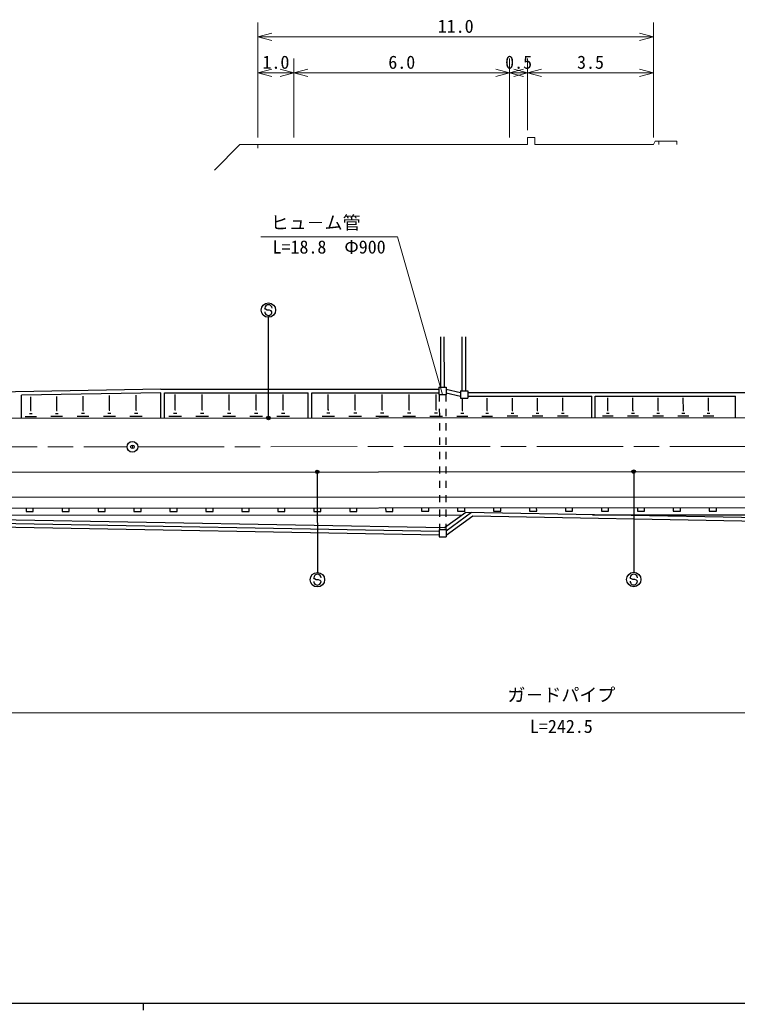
# Model space of a CAD drawing. Units: millimetres, scale not verified, with parts at other scales. Extents: x 0 to 700000, y -47500 to 447500.
# Drawn here: x 150857 to 250623, y 204000 to 341729 of the extents above; entities that cross this region are included whole.
import ezdxf
from ezdxf.enums import TextEntityAlignment as Align

# ---------------------------------------------------------------- set-up
doc = ezdxf.new("R2010")
doc.units = ezdxf.units.MM
doc.header["$LTSCALE"] = 1000
doc.header["$PDMODE"] = 32
doc.header["$PDSIZE"] = 500
doc.linetypes.add('CHAIN', pattern=[18.5, 12, -1.5, 3.5, -1.5])
for name, color, linetype, lineweight in [('M-STR-HTXT', 7, 'Continuous', 13), ('M-STR-STRC', 7, 'Continuous', 25), ('M-TTL-BAND', 7, 'Continuous', 25), ('S-TTL', 7, 'Continuous', 25)]:
    doc.layers.add(name, color=color, linetype=linetype, lineweight=lineweight)
doc.styles.add('@ＭＳ ゴシック', font='')
doc.styles.add('ＭＳ ゴシック', font='')
doc.styles.get('@ＭＳ ゴシック').set_extended_font_data('@MS Gothic')
doc.styles.get('ＭＳ ゴシック').set_extended_font_data('MS Gothic')

msp = doc.modelspace()

# ---------------------------------------------------------------- linework, layer by layer
at = {"layer": 'M-STR-HTXT'}
for p, q in [((183975, 325369), (183975, 341369)), ((238975, 325369), (238975, 341369)), ((185906, 339887), (183975, 339369)), ((183975, 339369), (238975, 339369)), ((183975, 339369), (185906, 338852)), ((238975, 339369), (237043, 339887)), ((237043, 338852), (238975, 339369)), ((188975, 325369), (188975, 336369)), ((218975, 325369), (218975, 336369)), ((221475, 326369), (221475, 336369)), ((185906, 334887), (183975, 334369)), ((188975, 334369), (187043, 334887)), ((190906, 334887), (188975, 334369)), ((218975, 334369), (217043, 334887)), ((220906, 334887), (218975, 334369)), ((221475, 334369), (219543, 334887)), ((223406, 334887), (221475, 334369)), ((238975, 334369), (237043, 334887)), ((183975, 334369), (188975, 334369)), ((183975, 334369), (185906, 333852)), ((187043, 333852), (188975, 334369)), ((188975, 334369), (218975, 334369)), ((188975, 334369), (190906, 333852)), ((217043, 333852), (218975, 334369)), ((218975, 334369), (221475, 334369)), ((218975, 334369), (220906, 333852)), ((219543, 333852), (221475, 334369)), ((221475, 334369), (238975, 334369)), ((221475, 334369), (223406, 333852)), ((237043, 333852), (238975, 334369)), ((221475, 325369), (221475, 324369)), ((221475, 325369), (222475, 325369)), ((222475, 325369), (222475, 324369)), ((181475, 324369), (177939, 320834)), ((183975, 324369), (181475, 324369)), ((183975, 324369), (183975, 323869)), ((183975, 324369), (188975, 324369)), ((188975, 324369), (218975, 324369)), ((218975, 324369), (221475, 324369)), ((222475, 324369), (238975, 324369)), ((238975, 324369), (239225, 324869)), ((239225, 324869), (239725, 324869)), ((239725, 324869), (239725, 324369)), ((239725, 324869), (242225, 324869)), ((242225, 324869), (242225, 324369)), ((184372, 311554), (203372, 311554)), ((203372, 311554), (209649, 289627))]:
    msp.add_line(p, q, dxfattribs=at)
at = {"layer": 'M-STR-STRC'}
for p, q in [((185030, 301500), (184931, 301618)), ((185275, 301360), (185030, 301500)), ((185576, 301358), (185275, 301360)), ((185436, 286509), (185426, 300359)), ((185821, 301246), (185576, 301358)), ((185927, 301110), (185821, 301246)), ((192233, 278714), (192243, 264864)), ((236233, 278746), (236243, 264896)), ((191848, 264005), (191749, 264123)), ((192093, 263865), (191848, 264005)), ((192394, 263863), (192093, 263865)), ((192639, 263751), (192394, 263863)), ((192745, 263615), (192639, 263751)), ((235848, 264037), (235749, 264155)), ((236093, 263898), (235848, 264037)), ((236394, 263895), (236093, 263898)), ((236639, 263783), (236394, 263895)), ((236745, 263647), (236639, 263783)), ((104922, 245300), (347422, 245478))]:
    msp.add_line(p, q, dxfattribs=at)
for centre, radius in [((185426, 301359), 1000), ((185437, 286359), 150), ((185437, 286359), 120), ((185437, 286359), 90), ((185437, 286359), 60), ((185437, 286359), 30), ((192233, 278864), 150), ((192233, 278864), 120), ((192233, 278864), 90), ((192233, 278864), 60), ((192233, 278864), 30), ((236233, 278896), 150), ((236233, 278896), 120), ((236233, 278896), 90), ((236233, 278896), 60), ((236233, 278896), 30), ((192244, 263864), 1000), ((236244, 263896), 1000)]:
    msp.add_circle(centre, radius, dxfattribs=at)
for centre, start, end in [((185431, 301614), 359.55488, 179.55488), ((185427, 301114), 179.55488, 359.55488), ((192249, 264119), 359.55488, 179.55488), ((236249, 264151), 359.55488, 179.55488), ((192245, 263619), 179.55488, 359.55488), ((236245, 263651), 179.55488, 359.55488)]:
    msp.add_arc(centre, 500, start, end, dxfattribs=at)
for p in [(185437, 286359), (192233, 278864), (236233, 278896)]:
    msp.add_point(p, dxfattribs=at)
at = {"layer": 'M-TTL-BAND', "color": 2, "linetype": 'CHAIN', "lineweight": 13}
for p, q in [((167267, 282346), (265767, 282418)), ((67267, 282272), (165767, 282345))]:
    msp.add_line(p, q, dxfattribs=at)
at = {"layer": 'M-TTL-BAND'}
for p, q in [((40000, 205000), (579000, 205000)), ((168000, 205000), (168000, 204000))]:
    msp.add_line(p, q, dxfattribs=at)
at = {"layer": 'S-TTL'}
for p, q in [((209398, 290627), (209393, 297642)), ((209898, 290627), (209893, 297642)), ((212398, 290129), (212393, 297644)), ((212898, 290129), (212893, 297644)), ((209148, 290627), (209149, 289627)), ((209148, 290627), (210148, 290627)), ((210148, 290627), (210149, 289627)), ((170470, 290348), (109561, 289304)), ((170474, 289848), (151070, 289515)), ((151072, 286334), (151070, 289515)), ((152388, 287382), (152387, 289288)), ((156004, 287400), (156003, 289350)), ((159650, 287417), (159649, 289412)), ((163326, 287435), (163325, 289476)), ((167033, 287453), (167031, 289539)), ((170470, 290348), (209148, 290377)), ((170477, 286348), (170474, 289848)), ((170974, 289849), (190966, 289863)), ((170977, 286349), (170974, 289849)), ((172472, 287475), (172470, 289600)), ((176222, 287477), (176220, 289602)), ((179972, 287480), (179970, 289605)), ((183722, 287483), (183720, 289608)), ((187472, 287486), (187470, 289611)), ((190969, 286363), (190966, 289863)), ((191466, 289864), (209148, 289877)), ((191469, 286364), (191466, 289864)), ((193757, 287490), (193756, 289614)), ((197506, 287492), (197505, 289615)), ((201255, 287495), (201253, 289617)), ((205002, 287497), (205001, 289618)), ((208749, 287500), (208748, 289619)), ((209149, 289627), (210149, 289627)), ((209199, 289627), (209199, 288627)), ((210099, 289627), (210099, 288627)), ((210148, 290385), (212148, 289886)), ((210148, 289870), (212149, 289371)), ((212148, 290129), (212149, 289129)), ((212148, 290129), (213148, 290129)), ((213148, 290129), (213149, 289129)), ((213148, 289879), (288479, 289935)), ((213149, 289379), (230391, 289392)), ((230394, 286392), (230391, 289392)), ((230891, 289392), (250372, 289407)), ((230894, 286392), (230891, 289392)), ((250374, 286407), (250372, 289407)), ((212149, 289129), (213149, 289129)), ((212404, 287410), (212402, 289121)), ((215867, 287380), (215866, 289125)), ((219364, 287383), (219363, 289129)), ((222862, 287386), (222861, 289133)), ((226361, 287389), (226360, 289137)), ((232633, 287394), (232632, 289144)), ((236133, 287396), (236132, 289146)), ((239633, 287399), (239632, 289149)), ((243133, 287401), (243132, 289151)), ((246633, 287404), (246632, 289154)), ((151591, 286584), (153186, 286585)), ((152189, 286983), (152588, 286984)), ((152338, 287382), (152438, 287382)), ((155193, 286587), (156817, 286588)), ((155801, 286994), (156208, 286994)), ((155953, 287400), (156055, 287400)), ((158824, 286590), (160478, 286591)), ((159444, 287004), (159857, 287004)), ((159599, 287417), (159702, 287417)), ((162485, 286592), (164169, 286594)), ((163116, 287014), (163537, 287014)), ((163274, 287435), (163379, 287435)), ((166176, 286595), (167891, 286596)), ((166819, 287024), (167248, 287024)), ((166979, 287453), (167087, 287453)), ((171598, 286599), (173348, 286600)), ((172254, 287037), (172691, 287037)), ((172417, 287475), (172527, 287475)), ((175348, 286602), (177098, 286603)), ((176004, 287040), (176441, 287040)), ((176167, 287477), (176277, 287477)), ((179098, 286604), (180848, 286606)), ((179754, 287042), (180191, 287043)), ((179917, 287480), (180027, 287480)), ((182848, 286607), (184598, 286609)), ((183504, 287045), (183941, 287046)), ((183667, 287483), (183777, 287483)), ((186598, 286610), (188348, 286611)), ((187254, 287048), (187691, 287048)), ((187417, 287486), (187527, 287486)), ((192883, 286615), (194633, 286616)), ((193539, 287052), (193976, 287053)), ((193703, 287490), (193812, 287490)), ((196633, 286617), (198382, 286619)), ((197288, 287055), (197725, 287055)), ((197452, 287492), (197561, 287492)), ((200381, 286620), (202130, 286621)), ((201037, 287058), (201474, 287058)), ((201200, 287495), (201309, 287495)), ((204129, 286623), (205877, 286624)), ((204784, 287060), (205221, 287060)), ((204948, 287497), (205057, 287497)), ((207877, 286626), (209623, 286627)), ((208531, 287063), (208968, 287063)), ((208695, 287499), (208804, 287500)), ((209200, 287627), (209201, 286627)), ((210100, 287627), (210101, 286627)), ((211623, 286628), (213185, 286629)), ((212209, 287019), (212599, 287020)), ((212355, 287410), (212452, 287410)), ((215119, 286631), (216616, 286632)), ((215680, 287005), (216054, 287006)), ((215820, 287380), (215914, 287380)), ((218616, 286633), (220114, 286635)), ((219177, 287008), (219552, 287009)), ((219318, 287383), (219411, 287383)), ((222114, 286636), (223612, 286637)), ((222675, 287011), (223050, 287011)), ((222816, 287386), (222909, 287386)), ((225612, 286639), (227111, 286640)), ((226174, 287014), (226549, 287014)), ((226314, 287389), (226408, 287389)), ((231884, 286643), (233384, 286644)), ((232446, 287019), (232821, 287019)), ((232586, 287394), (232680, 287394)), ((235384, 286646), (236884, 286647)), ((235946, 287021), (236321, 287021)), ((236086, 287396), (236180, 287396)), ((238884, 286648), (240384, 286649)), ((239446, 287024), (239821, 287024)), ((239586, 287399), (239680, 287399)), ((242384, 286651), (243884, 286652)), ((242946, 287026), (243321, 287027)), ((243086, 287401), (243180, 287401)), ((245884, 286653), (247384, 286655)), ((246446, 287029), (246821, 287029)), ((246586, 287404), (246680, 287404)), ((66514, 286272), (288514, 286435)), ((209202, 285627), (209202, 284627)), ((210102, 285627), (210102, 284627)), ((209203, 283627), (209204, 282627)), ((210103, 283627), (210104, 282627)), ((209204, 281627), (209205, 280627)), ((210104, 281627), (210105, 280627)), ((209206, 279627), (209207, 278627)), ((210106, 279627), (210107, 278627)), ((107183, 278802), (366519, 278992)), ((209207, 277627), (209208, 276627)), ((210107, 277627), (210108, 276627)), ((104735, 275300), (366522, 275492)), ((209209, 275627), (209210, 274627)), ((210109, 275627), (210110, 274627)), ((104736, 273800), (288523, 273935)), ((209899, 271063), (106616, 272923)), ((106616, 272801), (212385, 272879)), ((151736, 273834), (151737, 273334)), ((151737, 273334), (152737, 273335)), ((152737, 273335), (152736, 273835)), ((156736, 273838), (156737, 273338)), ((156737, 273338), (157737, 273339)), ((157737, 273339), (157736, 273839)), ((161736, 273842), (161737, 273342)), ((161737, 273342), (162737, 273342)), ((162737, 273342), (162736, 273842)), ((166736, 273845), (166737, 273345)), ((166737, 273345), (167737, 273346)), ((167737, 273346), (167736, 273846)), ((171736, 273849), (171737, 273349)), ((171737, 273349), (172737, 273350)), ((172737, 273350), (172736, 273850)), ((176736, 273853), (176737, 273353)), ((176737, 273353), (177737, 273353)), ((177737, 273353), (177736, 273853)), ((181736, 273856), (181737, 273356)), ((181737, 273356), (182737, 273357)), ((182737, 273357), (182736, 273857)), ((186736, 273860), (186737, 273360)), ((186737, 273360), (187737, 273361)), ((187737, 273361), (187736, 273861)), ((191736, 273864), (191737, 273364)), ((191737, 273364), (192737, 273364)), ((192737, 273364), (192736, 273864)), ((196736, 273867), (196737, 273367)), ((196737, 273367), (197737, 273368)), ((197737, 273368), (197736, 273868)), ((201736, 273871), (201737, 273371)), ((201737, 273371), (202737, 273372)), ((202737, 273372), (202736, 273872)), ((206736, 273875), (206737, 273375)), ((206737, 273375), (207737, 273375)), ((207737, 273375), (207736, 273875)), ((209210, 273627), (209211, 272627)), ((212865, 273229), (209899, 271063)), ((210110, 273627), (210111, 272627)), ((213691, 273214), (210163, 270637)), ((213850, 272711), (210163, 270018)), ((211736, 273878), (211737, 273378)), ((211737, 273378), (212737, 273379)), ((212737, 273379), (212736, 273879)), ((335880, 270879), (212865, 273229)), ((336337, 270370), (213850, 272711)), ((216736, 273882), (216737, 273382)), ((216737, 273382), (217737, 273383)), ((217737, 273383), (217736, 273883)), ((221736, 273886), (221737, 273386)), ((221737, 273386), (222737, 273386)), ((222737, 273386), (222736, 273886)), ((226736, 273889), (226737, 273389)), ((226737, 273389), (227737, 273390)), ((227737, 273390), (227736, 273890)), ((230514, 272892), (288509, 272935)), ((231736, 273893), (231737, 273393)), ((231737, 273393), (232737, 273394)), ((232737, 273394), (232736, 273894)), ((236736, 273897), (236737, 273397)), ((236737, 273397), (237737, 273397)), ((237737, 273397), (237736, 273897)), ((241736, 273900), (241737, 273400)), ((241737, 273400), (242737, 273401)), ((242737, 273401), (242736, 273901)), ((246736, 273904), (246737, 273404)), ((246737, 273404), (247737, 273405)), ((247737, 273405), (247736, 273905)), ((209163, 270077), (106598, 271923)), ((209163, 270577), (106607, 272423)), ((209212, 271627), (209212, 270827)), ((210112, 271627), (210112, 270827)), ((209162, 270827), (210162, 270827)), ((209162, 270827), (209163, 269827)), ((210162, 270827), (210163, 269827)), ((209163, 269827), (210163, 269827))]:
    msp.add_line(p, q, dxfattribs=at)
at = {"layer": 'S-TTL', "color": 3}
msp.add_circle((166517, 282345), 750, dxfattribs=at)
msp.add_point((166517, 282345), dxfattribs=at)

# ---------------------------------------------------------------- texts
at = {"layer": 'M-STR-HTXT', "style": 'ＭＳ ゴシック'}
for s, p in [('11.0', (211475, 339369)), ('1.0', (186475, 334369)), ('6.0', (203975, 334369)), ('0.5', (220225, 334369)), ('3.5', (230225, 334369))]:
    msp.add_text(s, height=1833, dxfattribs=at).set_placement(p, align=Align.BOTTOM_CENTER)
msp.add_text('ヒュ－ム管', height=1833, dxfattribs=at).set_placement((185747, 312054), align=Align.BOTTOM_LEFT)
msp.add_text('L=18.8\u3000Φ900', height=1833, dxfattribs=at).set_placement((193872, 311054), align=Align.TOP_CENTER)
at = {"layer": 'M-STR-STRC', "style": 'ＭＳ ゴシック'}
msp.add_text('ガ－ドパイプ', height=1833, rotation=0.042, dxfattribs=at).set_placement((226171, 246389), align=Align.BOTTOM_CENTER)
at = {"layer": 'M-STR-STRC', "style": '@ＭＳ ゴシック'}
msp.add_text('L=242.5', height=1833, rotation=0.042, dxfattribs=at).set_placement((226173, 244389), align=Align.TOP_CENTER)

doc.saveas('drawing.dxf')
